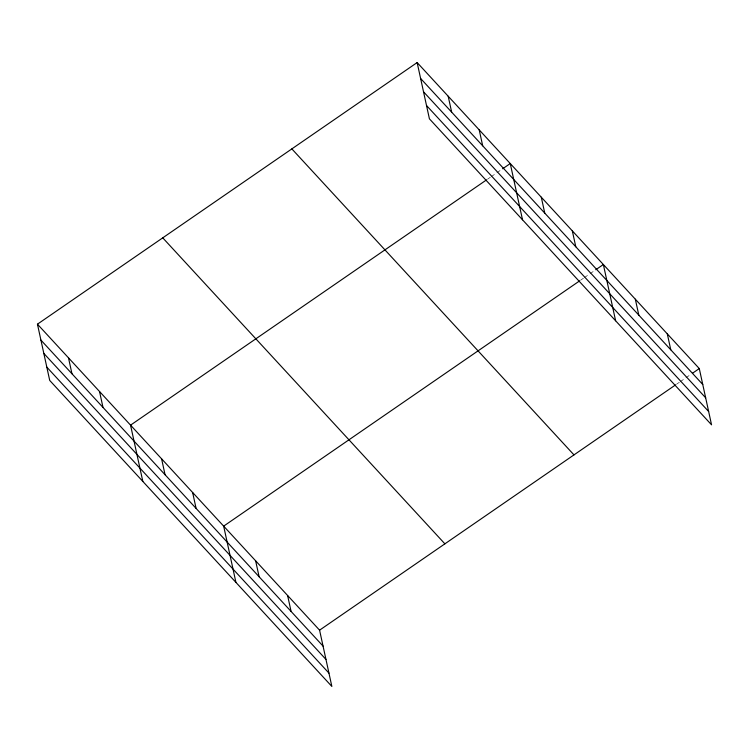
<?xml version="1.0" encoding="UTF-8"?>
<svg xmlns="http://www.w3.org/2000/svg" width="749" height="749" viewBox="0 0 749 749"><rect width="100%" height="100%" fill="white"/><g stroke="black" fill="none" stroke-linecap="round" stroke-linejoin="round"><path stroke-width="0.56" stroke-dasharray="3.75 2.81" d="M487.468 179.236L490.323 177.279M491.269 176.624L496.016 173.347M496.961 172.701L501.708 169.424M580.578 280.22L583.424 278.253M584.37 277.598L589.117 274.331M590.072 273.675L594.818 270.408M676.497 384.256L679.352 382.299M680.298 381.644L685.045 378.367M685.99 377.721L690.737 374.444"/><path stroke-width="1.12" d="M37.45 324.177L319.58 630.171L331.854 686.44L49.715 380.436L37.45 324.177L417.146 62.56L699.285 368.564L711.55 424.823L429.42 118.829L417.146 62.56M486.522 179.891L130.551 425.151L142.825 481.42M502.663 168.768L510.256 163.544L522.521 219.803M579.623 280.875L223.661 526.135L235.926 582.404M595.764 269.752L603.357 264.519L615.622 320.787M319.58 630.171L675.551 384.911M692.638 373.142L699.285 368.564M420.62 78.486L702.759 384.49M423.522 91.799L705.661 397.803M426.518 105.515L708.648 411.51M291.848 148.892L573.977 454.896M162.748 237.845L444.887 543.84M40.923 340.102L323.053 646.106M43.826 353.416L325.955 659.42M46.812 367.132L328.951 673.126M667.303 333.876L670.776 349.811M635.33 299.197L638.803 315.132M572.32 230.861L575.794 246.786M541.293 197.202L544.757 213.128M479.22 129.877L482.693 145.812M448.183 96.218L451.656 112.153M287.607 595.492L291.08 611.427M255.634 560.814L259.107 576.749M192.624 492.477L196.098 508.402M161.587 458.819L165.061 474.744M99.523 391.493L102.997 407.428M68.487 357.835L71.96 373.76"/></g></svg>
